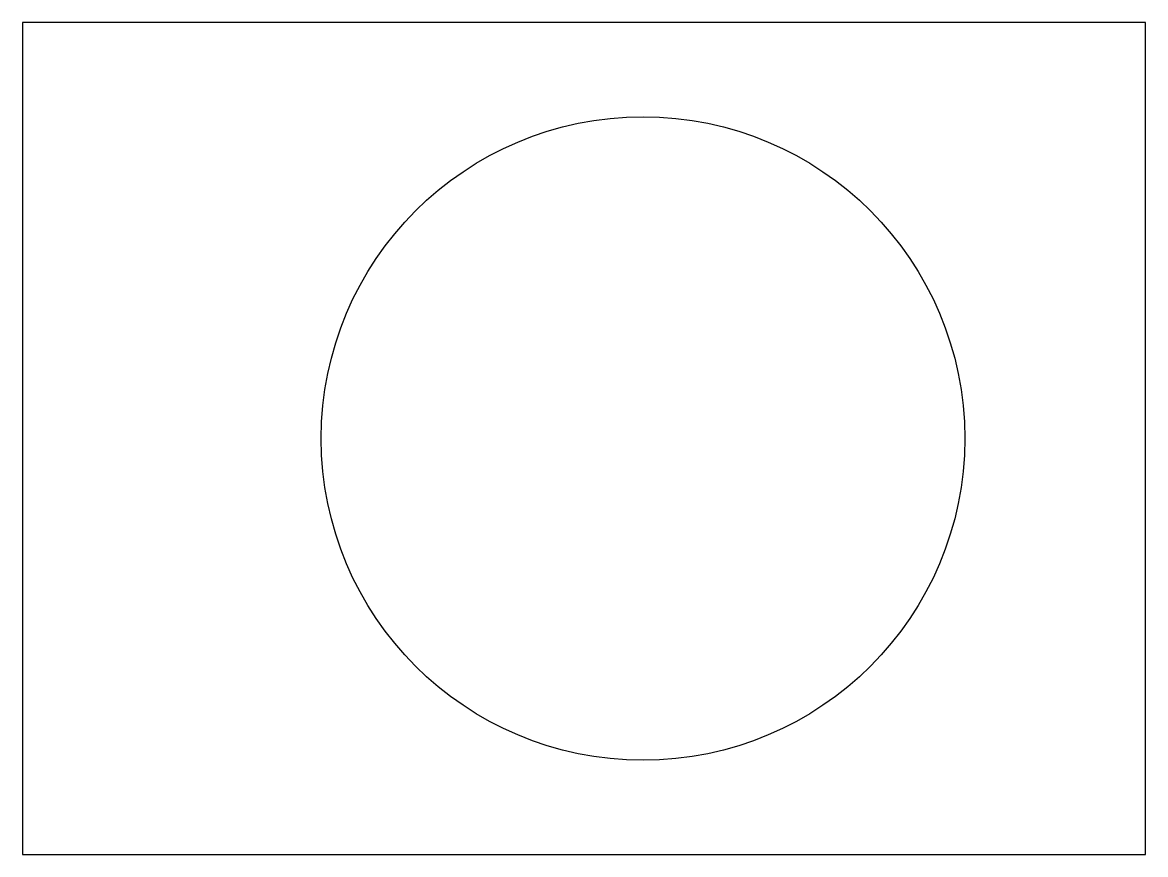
# Model space of a CAD drawing. Header units: millimetres. Extents: x 4 to 196, y -146 to -3.
import ezdxf

# ---------------------------------------------------------------- set-up
doc = ezdxf.new("R2010")
doc.units = ezdxf.units.MM
doc.layers.get('0').update_dxf_attribs({"linetype": 'CONTINUOUS'})

msp = doc.modelspace()

# ---------------------------------------------------------------- linework, layer by layer
msp.add_lwpolyline([(196.5, -3.5), (3.5, -3.5), (3.5, -146.5), (196.5, -146.5)], close=True)
msp.add_circle((110.14, -75), 55.3)

doc.saveas('drawing.dxf')
